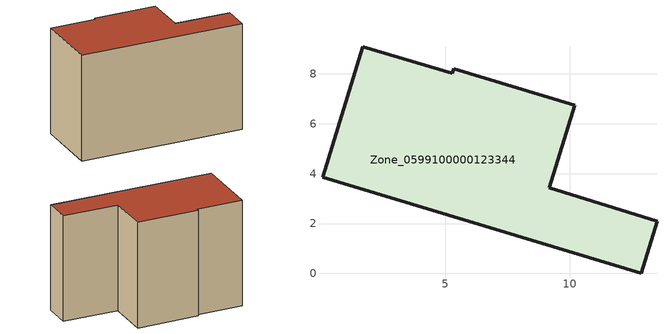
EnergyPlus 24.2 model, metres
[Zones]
Zone_0599100000123344
 floor ground (C_G): 5.29,8.04 5.34,8.2 10.19,6.75 9.17,3.43 13.5,2.1 12.87,0 0.08,3.85 1.68,9.1 z0
 wall outside (C_F): 0.08,3.85 12.87,0 13.5,2.1 9.17,3.43 10.19,6.75 5.34,8.2 5.29,8.04 1.68,9.1 0.08,3.85 z0:8.7
 roof outside (C_R): 5.29,8.04 1.68,9.1 0.08,3.85 12.87,0 13.5,2.1 9.17,3.43 10.19,6.75 5.34,8.2 z8.7
[BUILDING]
Pand.0599100000123344: North Axis=0; Terrain=City; Loads Convergence Tolerance Value=0.04; Temperature Convergence Tolerance Value=0.4; Solar Distribution=FullExterior; Maximum Number of Warmup Days=25; Minimum Number of Warmup Days=1
[Site:Location]
Rotterdam.The.Hague.AP_ZH_NLD Design_Conditions: Latitude=51.96; Longitude=4.45; Time Zone=1; Elevation=-4.5
[SITE:GROUNDTEMPERATURE:BUILDINGSURFACE]
18, 18, 18, 18, 18, 18, 18, 18, 18, 18, 18, 18
[MATERIAL] Thermal Absorptance=0.9; Solar Absorptance=0.7; Visible Absorptance=0.7
Name | Roughness | Thickness | Conductivity | Density | Specific Heat
G.TC.1975-1991 | MediumSmooth | 0.15 | 0.288461 | 540 | 1210
F.TC.1975-1991 | Rough | 0.3 | 0.230769 | 1920 | 840
R.TC.1975-1991 | MediumRough | 0.2 | 0.153846 | 1500 | 1000
[CONSTRUCTION]
C_G: G.TC.1975-1991
C_F: F.TC.1975-1991
C_R: R.TC.1975-1991
[ZONE]
Zone_0599100000123344: Type=1; Multiplier=1; Ceiling Height=Autocalculate; Volume=Autocalculate; Floor Area=autocalculate; Part of Total Floor Area=Yes
[ZONEINFILTRATION:DESIGNFLOWRATE]
Infil_Zone_0599100000123344: Zone or ZoneList or Space or SpaceList=Zone_0599100000123344; Schedule=AlwaysOn; Design Flow Rate Calculation Method=Flow/Area; Flow Rate per Floor Area=0.003; Constant Term Coefficient=1; Temperature Term Coefficient=0; Velocity Term Coefficient=0; Velocity Squared Term Coefficient=0
[HVACTEMPLATE:ZONE:IDEALLOADSAIRSYSTEM]
Zone_0599100000123344: Maximum Heating Supply Air Temperature=50; Minimum Cooling Supply Air Temperature=13; Maximum Heating Supply Air Humidity Ratio=0.0156; Minimum Cooling Supply Air Humidity Ratio=0.0077; Heating Limit=NoLimit; Cooling Limit=NoLimit; Dehumidification Control Type=ConstantSensibleHeatRatio; Cooling Sensible Heat Ratio=0.7; Dehumidification Setpoint=60; Humidification Control Type=None; Humidification Setpoint=30; Outdoor Air Method=None; Outdoor Air Flow Rate per Person=0.00944; Outdoor Air Flow Rate per Zone Floor Area=0; Outdoor Air Flow Rate per Zone=0; Demand Controlled Ventilation Type=None; Outdoor Air Economizer Type=NoEconomizer; Heat Recovery Type=None; Sensible Heat Recovery Effectiveness=0.7; Latent Heat Recovery Effectiveness=0.65
[ZONECONTROL:THERMOSTAT]
ThermostatControl_Zone_0599100000123344: Zone or ZoneList=Zone_0599100000123344; Control Type Schedule=DualSetpointControlType; Control 1=Thermostat_Zone_0599100000123344; Temperature Difference Between Cutout And Setpoint=0
[THERMOSTATSETPOINT:DUALSETPOINT]
Thermostat_Zone_0599100000123344: Heating Setpoint Temperature Schedule=HeatingSetpoint_Zone_0599100000123344; Cooling Setpoint Temperature Schedule=CoolingSetpoint_Zone_0599100000123344
[SCHEDULE:COMPACT]
HeatingSetpoint_Zone_0599100000123344: Through: 12/31, For: AllDays, Until: 24:00, 21
CoolingSetpoint_Zone_0599100000123344: Through: 12/31, For: AllDays, Until: 24:00, 24
DualSetpointControlType: Through: 12/31, For: AllDays, Until: 24:00, 4
AlwaysOn: Through: 12/31, For: AllDays, Until: 24:00, 1
